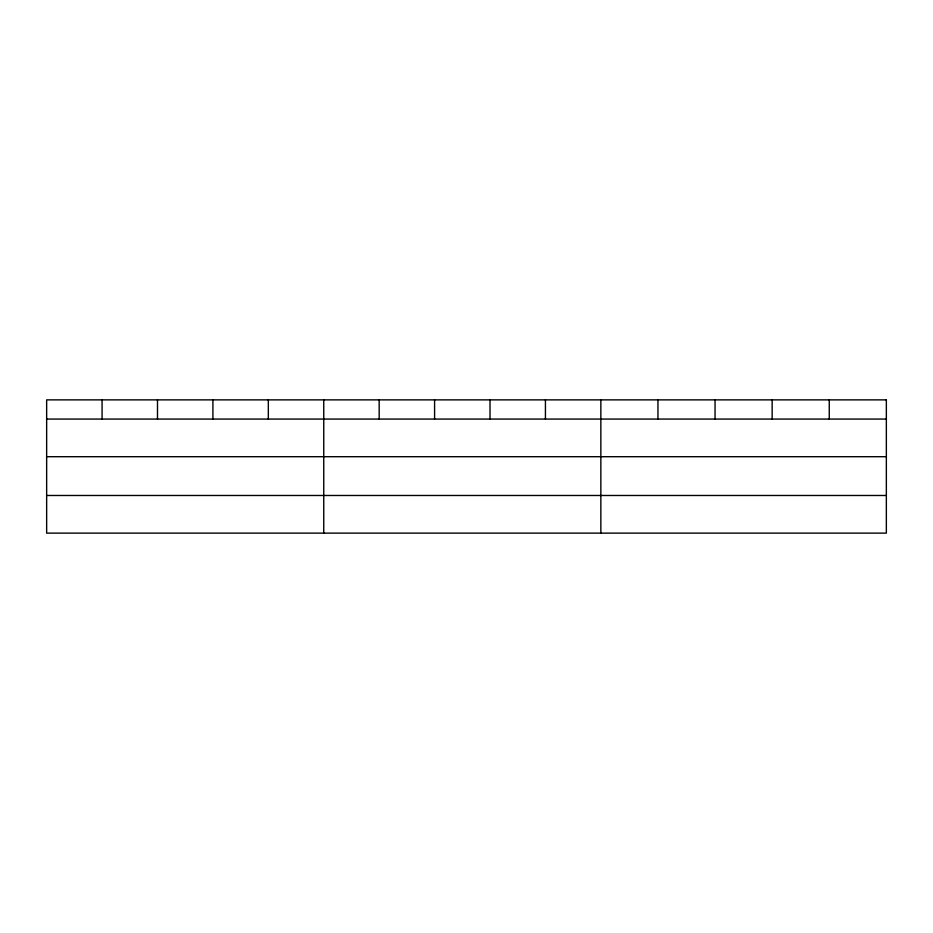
<?xml version="1.0" encoding="UTF-8"?>
<svg xmlns="http://www.w3.org/2000/svg" width="933" height="933" viewBox="0 0 933 933"><rect width="100%" height="100%" fill="white"/><g stroke="black" fill="none" stroke-linecap="round" stroke-linejoin="round"><path stroke-width="1.4" d="M46.65 419.069L886.35 419.069M46.65 456.704L886.35 456.704M46.65 495.481L886.35 495.481M829.25 399.872L829.25 419.069M772.151 399.872L772.151 419.069M715.051 399.872L715.051 419.069M657.952 399.872L657.952 419.069M600.852 399.872L600.852 533.128M545.432 399.872L545.432 419.069M490.012 399.872L490.012 419.069M434.591 399.872L434.591 419.069M379.171 399.872L379.171 419.069M323.751 399.872L323.751 533.128M268.331 399.872L268.331 419.069M212.911 399.872L212.911 419.069M157.49 399.872L157.49 419.069M102.07 399.872L102.07 419.069M886.35 399.872L46.65 399.872L46.65 533.128L886.35 533.128L886.35 399.872"/></g></svg>
